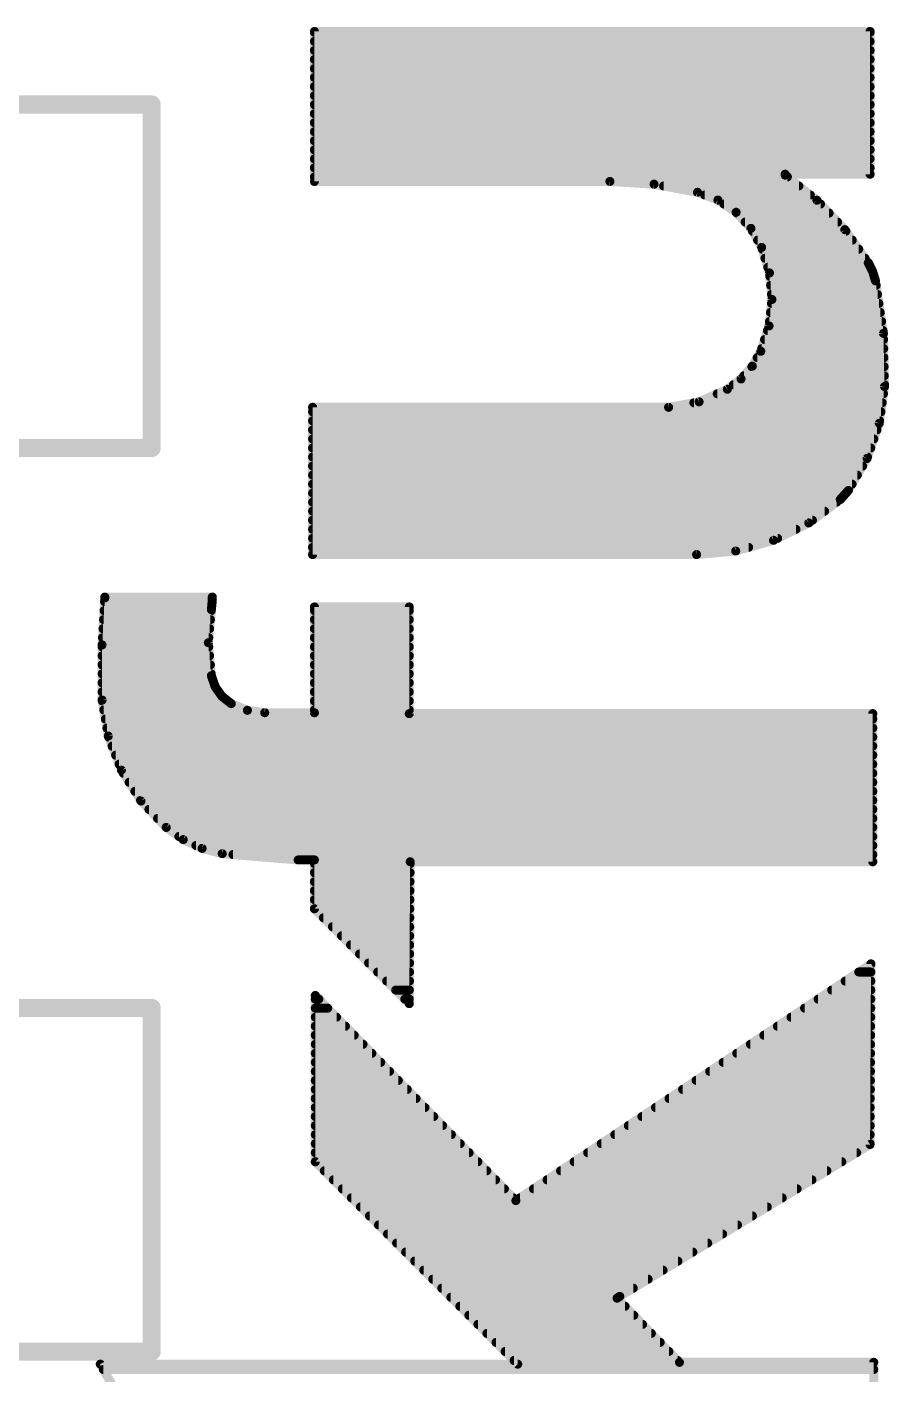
# Model space of a CAD drawing. Extents: x -27 to 80, y -11 to 53.
# Drawn here: x 20.172 to 22.596, y 36.284 to 40.071 of the extents above; entities that cross this region are included whole.
import ezdxf

# ---------------------------------------------------------------- set-up
doc = ezdxf.new("R2010")
doc.units = 0
doc.layers.add('21', color=53, linetype='CONTINUOUS')
doc.layers.add('39', color=12, linetype='CONTINUOUS')

msp = doc.modelspace()

# ---------------------------------------------------------------- linework, layer by layer
at = {"layer": '21', "const_width": 0.0127}
for points in [[(20.9868, 40.0583, 1), (20.974, 40.0583)], [(20.9804, 40.0647, 1), (20.9804, 40.052)], [(20.9804, 40.0622, 1), (20.9804, 40.0495)], [(22.5489, 40.0583, 1), (22.5361, 40.0583)], [(22.5425, 40.052, 1), (22.5425, 40.0647)], [(22.5425, 40.0495, 1), (22.5425, 40.0622)], [(20.9804, 40.0367, 1), (20.9804, 40.0241)], [(22.5425, 40.0241, 1), (22.5425, 40.0367)], [(20.9804, 40.0114, 1), (20.9804, 39.9987)], [(20.9804, 39.986, 1), (20.9804, 39.9733)], [(22.5425, 39.9987, 1), (22.5425, 40.0114)], [(22.5425, 39.9733, 1), (22.5425, 39.986)], [(20.9804, 39.9605, 1), (20.9804, 39.9479)], [(22.5425, 39.9479, 1), (22.5425, 39.9605)], [(20.9804, 39.9352, 1), (20.9804, 39.9225)], [(22.5425, 39.9225, 1), (22.5425, 39.9352)], [(20.9804, 39.9098, 1), (20.9804, 39.8971)], [(20.9804, 39.8843, 1), (20.9804, 39.8717)], [(22.5425, 39.8971, 1), (22.5425, 39.9098)], [(22.5425, 39.8717, 1), (22.5425, 39.8843)], [(20.9804, 39.859, 1), (20.9804, 39.8463)], [(22.5425, 39.8463, 1), (22.5425, 39.859)], [(20.9804, 39.8336, 1), (20.9804, 39.8209)], [(20.9804, 39.8081, 1), (20.9804, 39.7955)], [(22.5425, 39.8209, 1), (22.5425, 39.8336)], [(22.5425, 39.7955, 1), (22.5425, 39.8081)], [(20.9804, 39.7828, 1), (20.9804, 39.7701)], [(22.5425, 39.7701, 1), (22.5425, 39.7828)], [(20.9804, 39.7574, 1), (20.9804, 39.7447)], [(20.9804, 39.7319, 1), (20.9804, 39.7193)], [(22.5425, 39.7447, 1), (22.5425, 39.7574)], [(22.5425, 39.7193, 1), (22.5425, 39.7319)], [(20.9804, 39.7066, 1), (20.9804, 39.6939)], [(22.5425, 39.6939, 1), (22.5425, 39.7066)], [(20.9804, 39.6812, 1), (20.9804, 39.6685)], [(20.9804, 39.6557, 1), (20.9804, 39.6431)], [(22.3037, 39.6634, 1), (22.3037, 39.6507)], [(22.3076, 39.6595, 1), (22.2998, 39.6495)], [(22.3101, 39.657, 1), (22.2974, 39.657)], [(22.2974, 39.6545, 1), (22.3101, 39.6545)], [(22.3101, 39.6431, 1), (22.3101, 39.6557)], [(22.5361, 39.657, 1), (22.5489, 39.657)], [(22.5425, 39.6685, 1), (22.5425, 39.6812)], [(22.5425, 39.6507, 1), (22.5425, 39.6634)], [(20.974, 39.6367, 1), (20.9868, 39.6367)], [(20.9804, 39.6431, 1), (20.9804, 39.6304)], [(21.8114, 39.643, 1), (21.8106, 39.6304)], [(21.811, 39.6304, 1), (21.811, 39.6431)], [(21.9363, 39.6353, 1), (21.934, 39.6228)], [(21.9347, 39.6227, 1), (21.9355, 39.6354)], [(21.9621, 39.6303, 1), (21.9621, 39.6177)], [(22.0597, 39.6121, 1), (22.0551, 39.6003)], [(22.0562, 39.6, 1), (22.0586, 39.6124)], [(22.3422, 39.6177, 1), (22.3422, 39.6303)], [(22.0774, 39.605, 1), (22.0774, 39.5923)], [(22.1184, 39.5897, 1), (22.1113, 39.5791)], [(22.1126, 39.5785, 1), (22.1171, 39.5903)], [(22.1315, 39.5795, 1), (22.1315, 39.5669)], [(22.3744, 39.5923, 1), (22.3744, 39.605)], [(22.3977, 39.5882, 1), (22.3885, 39.5794)], [(22.3891, 39.5788, 1), (22.397, 39.5888)], [(22.4031, 39.5669, 1), (22.4031, 39.5795)], [(22.1705, 39.5543, 1), (22.1611, 39.5457)], [(22.1678, 39.5541, 1), (22.1678, 39.5415)], [(22.1623, 39.5447, 1), (22.1694, 39.5553)], [(22.4272, 39.5415, 1), (22.4272, 39.5541)], [(22.1913, 39.5288, 1), (22.1913, 39.5161)], [(22.213, 39.508, 1), (22.202, 39.5017)], [(22.2028, 39.5005, 1), (22.2122, 39.5091)], [(22.2119, 39.5033, 1), (22.2119, 39.4907)], [(22.4513, 39.5161, 1), (22.4513, 39.5288)], [(22.4767, 39.5048, 1), (22.4663, 39.4974)], [(22.4669, 39.4967, 1), (22.4761, 39.5055)], [(22.4744, 39.4907, 1), (22.4744, 39.5033)], [(22.2262, 39.4779, 1), (22.2262, 39.4653)], [(22.2438, 39.4532, 1), (22.2316, 39.4494)], [(22.4924, 39.4653, 1), (22.4924, 39.4779)], [(22.2322, 39.4482, 1), (22.2432, 39.4544)], [(22.2393, 39.4526, 1), (22.2393, 39.4399)], [(22.247, 39.4271, 1), (22.247, 39.4145)], [(22.5104, 39.4399, 1), (22.5104, 39.4526)], [(22.5284, 39.4145, 1), (22.5284, 39.4271)], [(22.2548, 39.4017, 1), (22.2548, 39.3891)], [(22.2659, 39.3802, 1), (22.2533, 39.379)], [(22.2535, 39.3778, 1), (22.2657, 39.3815)], [(22.5431, 39.4109, 1), (22.5317, 39.4053)], [(22.5322, 39.4044, 1), (22.5426, 39.4118)], [(22.5557, 39.3854, 1), (22.5436, 39.3817)], [(22.5437, 39.3891, 1), (22.5437, 39.4017)], [(22.544, 39.3807, 1), (22.5553, 39.3864)], [(22.2605, 39.3764, 1), (22.2605, 39.3637)], [(22.2629, 39.3509, 1), (22.2629, 39.3383)], [(22.564, 39.3583, 1), (22.5514, 39.3563)], [(22.5516, 39.3554, 1), (22.5638, 39.3592)], [(22.5538, 39.3637, 1), (22.5538, 39.3764)], [(22.5596, 39.3383, 1), (22.5596, 39.3509)], [(22.2653, 39.3255, 1), (22.2653, 39.3129)], [(22.2729, 39.3043, 1), (22.2603, 39.3057)], [(22.2603, 39.3044, 1), (22.2729, 39.3056)], [(22.5635, 39.3129, 1), (22.5635, 39.3255)], [(22.2625, 39.2747, 1), (22.2625, 39.2621)], [(22.2654, 39.3002, 1), (22.2654, 39.2875)], [(22.5673, 39.2875, 1), (22.5673, 39.3002)], [(22.5712, 39.2621, 1), (22.5712, 39.2747)], [(22.252, 39.2312, 1), (22.2647, 39.2298)], [(22.2644, 39.2285, 1), (22.2523, 39.2325)], [(22.2597, 39.2493, 1), (22.2597, 39.2367)], [(22.575, 39.2367, 1), (22.575, 39.2493)], [(22.2459, 39.1985, 1), (22.2459, 39.1859)], [(22.2542, 39.224, 1), (22.2542, 39.2113)], [(22.5864, 39.2097, 1), (22.5737, 39.2094)], [(22.5738, 39.2086, 1), (22.5863, 39.2105)], [(22.5788, 39.2113, 1), (22.5788, 39.224)], [(22.5804, 39.1859, 1), (22.5804, 39.1985)], [(22.2292, 39.1612, 1), (22.2412, 39.1572)], [(22.2407, 39.1561, 1), (22.2297, 39.1623)], [(22.2377, 39.1731, 1), (22.2377, 39.1605)], [(22.5809, 39.1605, 1), (22.5809, 39.1731)], [(22.2102, 39.1223, 1), (22.2102, 39.1097)], [(22.2059, 39.1206, 1), (22.2169, 39.1143)], [(22.2162, 39.1132, 1), (22.2067, 39.1216)], [(22.2251, 39.1478, 1), (22.2251, 39.1351)], [(22.5815, 39.1351, 1), (22.5815, 39.1478)], [(22.582, 39.1097, 1), (22.582, 39.1223)], [(22.1749, 39.0856, 1), (22.1844, 39.0772)], [(22.1835, 39.0763, 1), (22.1758, 39.0864)], [(22.1878, 39.0969, 1), (22.1878, 39.0843)], [(22.5825, 39.0843, 1), (22.5825, 39.0969)], [(22.1128, 39.0461, 1), (22.1128, 39.0335)], [(22.1374, 39.0576, 1), (22.145, 39.0474)], [(22.1438, 39.0467, 1), (22.1386, 39.0583)], [(22.1581, 39.0716, 1), (22.1581, 39.0589)], [(22.5894, 39.0592, 1), (22.5768, 39.061)], [(22.5768, 39.06, 1), (22.5894, 39.0602)], [(22.5802, 39.0335, 1), (22.5802, 39.0461)], [(22.583, 39.0589, 1), (22.583, 39.0716)], [(20.9753, 39.008, 1), (20.9753, 38.9954)], [(20.9817, 39.0017, 1), (20.9689, 39.0017)], [(21.975, 39.008, 1), (21.9772, 38.9954)], [(21.9761, 38.9954, 1), (21.9761, 39.008)], [(22.0471, 39.0207, 1), (22.0471, 39.0081)], [(22.0592, 39.0228, 1), (22.0643, 39.0112)], [(22.0629, 39.0108, 1), (22.0606, 39.0233)], [(22.5766, 39.0081, 1), (22.5766, 39.0207)], [(20.9753, 38.9954, 1), (20.9753, 38.9827)], [(20.9753, 38.9699, 1), (20.9753, 38.9573)], [(22.5694, 38.9573, 1), (22.5694, 38.9699)], [(22.573, 38.9827, 1), (22.573, 38.9954)], [(20.9753, 38.9445, 1), (20.9753, 38.9319)], [(22.5619, 38.9319, 1), (22.5619, 38.9445)], [(22.5621, 38.9577, 1), (22.5747, 38.9559)], [(22.5744, 38.9547, 1), (22.5624, 38.9588)], [(20.9753, 38.9192, 1), (20.9753, 38.9065)], [(20.9753, 38.8937, 1), (20.9753, 38.8811)], [(22.5443, 38.8811, 1), (22.5443, 38.8937)], [(22.5531, 38.9065, 1), (22.5531, 38.9192)], [(20.9753, 38.8683, 1), (20.9753, 38.8557)], [(22.5281, 38.8603, 1), (22.5401, 38.8561)], [(22.5396, 38.855, 1), (22.5286, 38.8614)], [(22.5354, 38.8557, 1), (22.5354, 38.8683)], [(20.9753, 38.843, 1), (20.9753, 38.8303)], [(20.9753, 38.8175, 1), (20.9753, 38.8049)], [(22.5067, 38.8049, 1), (22.5067, 38.8175)], [(22.5215, 38.8303, 1), (22.5215, 38.843)], [(20.9753, 38.7921, 1), (20.9753, 38.7795)], [(22.4862, 38.7638, 1), (22.4768, 38.7722)], [(22.4919, 38.7795, 1), (22.4919, 38.7921)], [(20.9753, 38.7668, 1), (20.9753, 38.7541)], [(20.9753, 38.7413, 1), (20.9753, 38.7287)], [(22.4485, 38.7287, 1), (22.4485, 38.7413)], [(22.454, 38.7468, 1), (22.4634, 38.7384)], [(22.4625, 38.7375, 1), (22.4549, 38.7477)], [(22.4747, 38.7541, 1), (22.4747, 38.7668)], [(22.476, 38.7712, 1), (22.487, 38.7648)], [(20.9753, 38.7159, 1), (20.9753, 38.7033)], [(22.4145, 38.7033, 1), (22.4145, 38.7159)], [(20.9753, 38.6906, 1), (20.9753, 38.6779)], [(20.9753, 38.6651, 1), (20.9753, 38.6525)], [(22.3341, 38.6525, 1), (22.3341, 38.6651)], [(22.3664, 38.6817, 1), (22.374, 38.6715)], [(22.373, 38.6709, 1), (22.3674, 38.6823)], [(22.3804, 38.6779, 1), (22.3804, 38.6906)], [(20.9753, 38.6397, 1), (20.9753, 38.6271)], [(22.2683, 38.6335, 1), (22.2739, 38.6221)], [(22.2728, 38.6216, 1), (22.2694, 38.6339)], [(22.2825, 38.6271, 1), (22.2825, 38.6397)], [(20.9753, 38.6144, 1), (20.9753, 38.6017)], [(20.9753, 38.5941, 1), (20.9753, 38.5814)], [(20.9689, 38.5877, 1), (20.9817, 38.5877)], [(22.0542, 38.594, 1), (22.0554, 38.5814)], [(22.0548, 38.5814, 1), (22.0548, 38.5941)], [(22.1631, 38.6039, 1), (22.1665, 38.5917)], [(22.1654, 38.5915, 1), (22.1642, 38.6041)], [(22.201, 38.6017, 1), (22.201, 38.6144)], [(20.3975, 38.4683, 1), (20.3848, 38.4683)], [(20.3974, 38.4654, 1), (20.3848, 38.4662)], [(20.3911, 38.4746, 1), (20.3911, 38.462)], [(20.6998, 38.4683, 1), (20.687, 38.4683)], [(20.6934, 38.462, 1), (20.6934, 38.4746)], [(20.3891, 38.4365, 1), (20.3891, 38.4239)], [(20.3905, 38.462, 1), (20.3905, 38.4493)], [(20.3848, 38.4658, 1), (20.3975, 38.4658)], [(20.6971, 38.4321, 1), (20.6845, 38.4333)], [(20.6845, 38.4333, 1), (20.6971, 38.4321)], [(20.687, 38.4607, 1), (20.6998, 38.4607)], [(20.6997, 38.4601, 1), (20.6871, 38.4613)], [(20.6906, 38.4239, 1), (20.6906, 38.4365)], [(20.6929, 38.4493, 1), (20.6929, 38.462)], [(20.9868, 38.4404, 1), (20.974, 38.4404)], [(20.9804, 38.4468, 1), (20.9804, 38.4341)], [(20.9804, 38.4365, 1), (20.9804, 38.4239)], [(21.2535, 38.4404, 1), (21.2407, 38.4404)], [(21.2471, 38.4341, 1), (21.2471, 38.4468)], [(21.2471, 38.4239, 1), (21.2471, 38.4365)], [(20.3876, 38.4111, 1), (20.3876, 38.3985)], [(20.6882, 38.3985, 1), (20.6882, 38.4111)], [(20.9804, 38.4111, 1), (20.9804, 38.3985)], [(21.2471, 38.3985, 1), (21.2471, 38.4111)], [(20.3847, 38.3603, 1), (20.3847, 38.3477)], [(20.3861, 38.3858, 1), (20.3861, 38.3731)], [(20.6835, 38.3477, 1), (20.6835, 38.3603)], [(20.6859, 38.3731, 1), (20.6859, 38.3858)], [(20.9804, 38.3858, 1), (20.9804, 38.3731)], [(20.9804, 38.3603, 1), (20.9804, 38.3477)], [(21.2471, 38.3731, 1), (21.2471, 38.3858)], [(21.2471, 38.3477, 1), (21.2471, 38.3603)], [(20.3899, 38.3337, 1), (20.3772, 38.3337)], [(20.3772, 38.3341, 1), (20.3898, 38.3333)], [(20.3835, 38.3349, 1), (20.3835, 38.3223)], [(20.6885, 38.3406, 1), (20.6759, 38.3394)], [(20.6759, 38.3406, 1), (20.6885, 38.3394)], [(20.6833, 38.3223, 1), (20.6833, 38.3349)], [(20.9804, 38.3349, 1), (20.9804, 38.3223)], [(21.2471, 38.3223, 1), (21.2471, 38.3349)], [(20.3835, 38.3096, 1), (20.3835, 38.2969)], [(20.3835, 38.2841, 1), (20.3835, 38.2715)], [(20.6856, 38.2969, 1), (20.6856, 38.3096)], [(20.688, 38.2715, 1), (20.688, 38.2841)], [(20.9804, 38.3096, 1), (20.9804, 38.2969)], [(20.9804, 38.2841, 1), (20.9804, 38.2715)], [(21.2471, 38.2969, 1), (21.2471, 38.3096)], [(21.2471, 38.2715, 1), (21.2471, 38.2841)], [(20.3835, 38.2587, 1), (20.3835, 38.2461)], [(20.6968, 38.2494, 1), (20.6848, 38.2452)], [(20.6845, 38.2467, 1), (20.6971, 38.2479)], [(20.6903, 38.2461, 1), (20.6903, 38.2587)], [(20.9804, 38.2587, 1), (20.9804, 38.2461)], [(21.2471, 38.2461, 1), (21.2471, 38.2587)], [(20.3835, 38.2334, 1), (20.3835, 38.2207)], [(20.3835, 38.2079, 1), (20.3835, 38.1953)], [(20.7067, 38.2197, 1), (20.6963, 38.2123)], [(20.6955, 38.2139, 1), (20.7075, 38.218)], [(20.6977, 38.2207, 1), (20.6977, 38.2334)], [(20.7117, 38.1953, 1), (20.7117, 38.2079)], [(20.9804, 38.2334, 1), (20.9804, 38.2207)], [(20.9804, 38.2079, 1), (20.9804, 38.1953)], [(21.2471, 38.2207, 1), (21.2471, 38.2334)], [(21.2471, 38.1953, 1), (21.2471, 38.2079)], [(20.3898, 38.1798, 1), (20.3772, 38.1776)], [(20.3772, 38.1787, 1), (20.3899, 38.1787)], [(20.3839, 38.1825, 1), (20.3839, 38.1699)], [(20.7246, 38.194, 1), (20.7167, 38.184)], [(20.7155, 38.1853, 1), (20.7258, 38.1927)], [(20.737, 38.1699, 1), (20.737, 38.1825)], [(20.7491, 38.1745, 1), (20.7443, 38.1627)], [(20.7428, 38.1636, 1), (20.7506, 38.1736)], [(20.9804, 38.1825, 1), (20.9804, 38.1699)], [(21.2471, 38.1699, 1), (21.2471, 38.1825)], [(20.3883, 38.1572, 1), (20.3883, 38.1445)], [(20.3927, 38.1317, 1), (20.3927, 38.1191)], [(20.7929, 38.1561, 1), (20.7912, 38.1435)], [(20.7896, 38.144, 1), (20.7945, 38.1557)], [(20.7897, 38.1445, 1), (20.7897, 38.1572)], [(20.8407, 38.1495, 1), (20.8407, 38.1369)], [(20.8398, 38.1369, 1), (20.8416, 38.1495)], [(20.974, 38.1432, 1), (20.9868, 38.1432)], [(20.9804, 38.1572, 1), (20.9804, 38.1445)], [(20.9804, 38.1369, 1), (20.9804, 38.1495)], [(21.2407, 38.1406, 1), (21.2535, 38.1406)], [(21.2471, 38.1469, 1), (21.2471, 38.1343)], [(21.2471, 38.1445, 1), (21.2471, 38.1572)], [(22.5565, 38.1406, 1), (22.5437, 38.1406)], [(22.5501, 38.1343, 1), (22.5501, 38.1469)], [(22.5501, 38.1191, 1), (22.5501, 38.1317)], [(20.3971, 38.1063, 1), (20.3971, 38.0937)], [(22.5501, 38.0937, 1), (22.5501, 38.1063)], [(20.4069, 38.0798, 1), (20.395, 38.0752)], [(20.3947, 38.0764, 1), (20.4072, 38.0786)], [(20.402, 38.081, 1), (20.402, 38.0683)], [(20.4118, 38.0555, 1), (20.4118, 38.0429)], [(22.5501, 38.0683, 1), (22.5501, 38.081)], [(22.5501, 38.0429, 1), (22.5501, 38.0555)], [(20.4216, 38.0301, 1), (20.4216, 38.0175)], [(22.5501, 38.0175, 1), (22.5501, 38.0301)], [(20.4314, 38.0048, 1), (20.4314, 37.9921)], [(20.4432, 37.985, 1), (20.4325, 37.9782)], [(20.4319, 37.9794, 1), (20.4438, 37.9839)], [(20.4434, 37.9793, 1), (20.4434, 37.9667)], [(22.5501, 37.9921, 1), (22.5501, 38.0048)], [(22.5501, 37.9667, 1), (22.5501, 37.9793)], [(20.4595, 37.9539, 1), (20.4595, 37.9413)], [(22.5501, 37.9413, 1), (22.5501, 37.9539)], [(20.4756, 37.9286, 1), (20.4756, 37.9159)], [(20.4917, 37.9031, 1), (20.4917, 37.8905)], [(22.5501, 37.9159, 1), (22.5501, 37.9286)], [(22.5501, 37.8905, 1), (22.5501, 37.9031)], [(20.4975, 37.8993, 1), (20.4883, 37.8905)], [(20.4875, 37.8915, 1), (20.4982, 37.8983)], [(20.5153, 37.8777, 1), (20.5153, 37.8651)], [(22.5501, 37.8651, 1), (22.5501, 37.8777)], [(20.5396, 37.8524, 1), (20.5396, 37.8397)], [(22.5501, 37.8397, 1), (22.5501, 37.8524)], [(20.5675, 37.8258, 1), (20.5601, 37.8154)], [(20.5638, 37.8269, 1), (20.5638, 37.8143)], [(20.5592, 37.8162, 1), (20.5684, 37.825)], [(20.5994, 37.8015, 1), (20.5994, 37.7889)], [(20.6142, 37.7923, 1), (20.6088, 37.7808)], [(20.6078, 37.7814, 1), (20.6152, 37.7918)], [(22.5501, 37.8143, 1), (22.5501, 37.8269)], [(22.5501, 37.7889, 1), (22.5501, 37.8015)], [(20.6474, 37.7762, 1), (20.6474, 37.7635)], [(20.6662, 37.7679, 1), (20.663, 37.7556)], [(20.6619, 37.756, 1), (20.6673, 37.7675)], [(20.7218, 37.7532, 1), (20.7208, 37.7406)], [(20.7197, 37.7408, 1), (20.7229, 37.753)], [(22.5501, 37.7635, 1), (22.5501, 37.7762)], [(20.7514, 37.7507, 1), (20.7514, 37.7381)], [(20.9347, 37.7355, 1), (20.9347, 37.7229)], [(20.9342, 37.7229, 1), (20.9352, 37.7355)], [(20.9868, 37.7292, 1), (20.974, 37.7292)], [(20.9804, 37.7253, 1), (20.9804, 37.7127)], [(20.9804, 37.7229, 1), (20.9804, 37.7355)], [(21.2496, 37.7304, 1), (21.2496, 37.7178)], [(21.2559, 37.7241, 1), (21.2433, 37.7241)], [(21.2496, 37.7127, 1), (21.2496, 37.7253)], [(22.5437, 37.7241, 1), (22.5565, 37.7241)], [(22.5501, 37.7381, 1), (22.5501, 37.7507)], [(22.5501, 37.7178, 1), (22.5501, 37.7304)], [(20.9804, 37.7, 1), (20.9804, 37.6873)], [(21.2494, 37.6873, 1), (21.2494, 37.7)], [(20.9804, 37.6745, 1), (20.9804, 37.6619)], [(20.9804, 37.6491, 1), (20.9804, 37.6365)], [(21.2491, 37.6365, 1), (21.2491, 37.6491)], [(21.2492, 37.6619, 1), (21.2492, 37.6745)], [(20.9804, 37.6238, 1), (20.9804, 37.6111)], [(21.2489, 37.6111, 1), (21.2489, 37.6238)], [(20.974, 37.592, 1), (20.9868, 37.592)], [(20.9849, 37.5965, 1), (20.9759, 37.5875)], [(20.9804, 37.5983, 1), (20.9804, 37.5857)], [(21.0058, 37.5729, 1), (21.0058, 37.5603)], [(21.2486, 37.5603, 1), (21.2486, 37.5729)], [(21.2488, 37.5857, 1), (21.2488, 37.5983)], [(21.0312, 37.5476, 1), (21.0312, 37.5349)], [(21.2485, 37.5349, 1), (21.2485, 37.5476)], [(21.0566, 37.5221, 1), (21.0566, 37.5095)], [(21.082, 37.4967, 1), (21.082, 37.4841)], [(21.2481, 37.4841, 1), (21.2481, 37.4967)], [(21.2483, 37.5095, 1), (21.2483, 37.5221)], [(21.1074, 37.4714, 1), (21.1074, 37.4587)], [(21.248, 37.4587, 1), (21.248, 37.4714)], [(21.1328, 37.4459, 1), (21.1328, 37.4333)], [(21.1582, 37.4205, 1), (21.1582, 37.4079)], [(21.2477, 37.4079, 1), (21.2477, 37.4205)], [(21.2478, 37.4333, 1), (21.2478, 37.4459)], [(22.5107, 37.4205, 1), (22.5107, 37.4079)], [(22.5513, 37.4371, 1), (22.5387, 37.4371)], [(22.5485, 37.4318, 1), (22.5415, 37.4424)], [(22.5449, 37.4079, 1), (22.5449, 37.4205)], [(21.1836, 37.3952, 1), (21.1836, 37.3825)], [(21.2475, 37.3825, 1), (21.2475, 37.3952)], [(22.4726, 37.3952, 1), (22.4726, 37.3825)], [(22.5448, 37.3825, 1), (22.5448, 37.3952)], [(20.9893, 37.3482, 1), (20.9765, 37.3482)], [(20.9874, 37.3526, 1), (20.9784, 37.3438)], [(20.9829, 37.3443, 1), (20.9829, 37.3317)], [(20.9929, 37.3317, 1), (20.9929, 37.3443)], [(21.209, 37.3697, 1), (21.209, 37.3571)], [(21.2344, 37.3443, 1), (21.2344, 37.3317)], [(21.2472, 37.3317, 1), (21.2472, 37.3443)], [(21.2473, 37.3571, 1), (21.2473, 37.3697)], [(22.3964, 37.3443, 1), (22.3964, 37.3317)], [(22.4345, 37.3697, 1), (22.4345, 37.3571)], [(22.5445, 37.3317, 1), (22.5445, 37.3443)], [(22.5446, 37.3571, 1), (22.5446, 37.3697)], [(20.9829, 37.319, 1), (20.9829, 37.3063)], [(21.0177, 37.3063, 1), (21.0177, 37.319)], [(21.2408, 37.3253, 1), (21.2534, 37.3253)], [(21.2426, 37.3208, 1), (21.2516, 37.3298)], [(22.3583, 37.319, 1), (22.3583, 37.3063)], [(22.5444, 37.3063, 1), (22.5444, 37.319)], [(20.9829, 37.2935, 1), (20.9829, 37.2809)], [(20.9829, 37.2681, 1), (20.9829, 37.2555)], [(21.0426, 37.2809, 1), (21.0426, 37.2935)], [(21.0674, 37.2555, 1), (21.0674, 37.2681)], [(22.2821, 37.2681, 1), (22.2821, 37.2555)], [(22.3202, 37.2935, 1), (22.3202, 37.2809)], [(22.5441, 37.2555, 1), (22.5441, 37.2681)], [(22.5443, 37.2809, 1), (22.5443, 37.2935)], [(20.9829, 37.2428, 1), (20.9829, 37.2301)], [(21.0922, 37.2301, 1), (21.0922, 37.2428)], [(22.244, 37.2428, 1), (22.244, 37.2301)], [(22.544, 37.2301, 1), (22.544, 37.2428)], [(20.9829, 37.2173, 1), (20.9829, 37.2047)], [(20.9829, 37.1919, 1), (20.9829, 37.1793)], [(21.1171, 37.2047, 1), (21.1171, 37.2173)], [(21.1419, 37.1793, 1), (21.1419, 37.1919)], [(22.1678, 37.1919, 1), (22.1678, 37.1793)], [(22.2059, 37.2173, 1), (22.2059, 37.2047)], [(22.5438, 37.1793, 1), (22.5438, 37.1919)], [(22.5439, 37.2047, 1), (22.5439, 37.2173)], [(20.9829, 37.1666, 1), (20.9829, 37.1539)], [(21.1668, 37.1539, 1), (21.1668, 37.1666)], [(22.1297, 37.1666, 1), (22.1297, 37.1539)], [(22.5436, 37.1539, 1), (22.5436, 37.1666)], [(20.9829, 37.1411, 1), (20.9829, 37.1285)], [(20.9829, 37.1157, 1), (20.9829, 37.1031)], [(21.1916, 37.1285, 1), (21.1916, 37.1411)], [(21.2164, 37.1031, 1), (21.2164, 37.1157)], [(22.0535, 37.1157, 1), (22.0535, 37.1031)], [(22.0916, 37.1411, 1), (22.0916, 37.1285)], [(22.5434, 37.1031, 1), (22.5434, 37.1157)], [(22.5435, 37.1285, 1), (22.5435, 37.1411)], [(20.9829, 37.0904, 1), (20.9829, 37.0777)], [(21.2413, 37.0777, 1), (21.2413, 37.0904)], [(22.0154, 37.0904, 1), (22.0154, 37.0777)], [(22.5433, 37.0777, 1), (22.5433, 37.0904)], [(20.9829, 37.0649, 1), (20.9829, 37.0523)], [(20.9829, 37.0395, 1), (20.9829, 37.0269)], [(21.2661, 37.0523, 1), (21.2661, 37.0649)], [(21.291, 37.0269, 1), (21.291, 37.0395)], [(21.9392, 37.0395, 1), (21.9392, 37.0269)], [(21.9773, 37.0649, 1), (21.9773, 37.0523)], [(22.543, 37.0269, 1), (22.543, 37.0395)], [(22.5431, 37.0523, 1), (22.5431, 37.0649)], [(20.9829, 37.0142, 1), (20.9829, 37.0015)], [(21.3158, 37.0015, 1), (21.3158, 37.0142)], [(21.9011, 37.0142, 1), (21.9011, 37.0015)], [(22.5429, 37.0015, 1), (22.5429, 37.0142)], [(20.9829, 36.9887, 1), (20.9829, 36.9761)], [(20.9829, 36.9633, 1), (20.9829, 36.9507)], [(21.3406, 36.9761, 1), (21.3406, 36.9887)], [(21.3655, 36.9507, 1), (21.3655, 36.9633)], [(21.8249, 36.9633, 1), (21.8249, 36.9507)], [(21.863, 36.9887, 1), (21.863, 36.9761)], [(22.5426, 36.9507, 1), (22.5426, 36.9633)], [(22.5428, 36.9761, 1), (22.5428, 36.9887)], [(20.9829, 36.938, 1), (20.9829, 36.9253)], [(21.3903, 36.9253, 1), (21.3903, 36.938)], [(21.7868, 36.938, 1), (21.7868, 36.9253)], [(22.5362, 36.9291, 1), (22.5488, 36.9291)], [(22.5458, 36.9237, 1), (22.5392, 36.9345)], [(22.5425, 36.9253, 1), (22.5425, 36.938)], [(20.9874, 36.8853, 1), (20.9784, 36.8763)], [(20.9765, 36.8808, 1), (20.9893, 36.8808)], [(20.9829, 36.9125, 1), (20.9829, 36.8999)], [(20.9829, 36.8871, 1), (20.9829, 36.8745)], [(21.4152, 36.8999, 1), (21.4152, 36.9125)], [(21.44, 36.8745, 1), (21.44, 36.8871)], [(21.7106, 36.8871, 1), (21.7106, 36.8745)], [(21.7487, 36.9125, 1), (21.7487, 36.8999)], [(22.4629, 36.8745, 1), (22.4629, 36.8871)], [(22.5048, 36.8999, 1), (22.5048, 36.9125)], [(21.0083, 36.8618, 1), (21.0083, 36.8491)], [(21.4648, 36.8491, 1), (21.4648, 36.8618)], [(21.6725, 36.8618, 1), (21.6725, 36.8491)], [(22.421, 36.8491, 1), (22.421, 36.8618)], [(21.0337, 36.8363, 1), (21.0337, 36.8237)], [(21.0591, 36.8109, 1), (21.0591, 36.7983)], [(21.4897, 36.8237, 1), (21.4897, 36.8363)], [(21.5145, 36.7983, 1), (21.5145, 36.8109)], [(21.5963, 36.8109, 1), (21.5963, 36.7983)], [(21.6344, 36.8363, 1), (21.6344, 36.8237)], [(22.3373, 36.7983, 1), (22.3373, 36.8109)], [(22.3791, 36.8237, 1), (22.3791, 36.8363)], [(21.0845, 36.7856, 1), (21.0845, 36.7729)], [(21.5394, 36.7729, 1), (21.5394, 36.7856)], [(21.5433, 36.7769, 1), (21.5503, 36.7663)], [(21.5423, 36.7672, 1), (21.5513, 36.776)], [(21.5582, 36.7856, 1), (21.5582, 36.7729)], [(22.2954, 36.7729, 1), (22.2954, 36.7856)], [(21.1099, 36.7601, 1), (21.1099, 36.7475)], [(21.1353, 36.7347, 1), (21.1353, 36.7221)], [(22.2116, 36.7221, 1), (22.2116, 36.7347)], [(22.2535, 36.7475, 1), (22.2535, 36.7601)], [(21.1607, 36.7094, 1), (21.1607, 36.6967)], [(22.1698, 36.6967, 1), (22.1698, 36.7094)], [(21.1861, 36.684, 1), (21.1861, 36.6713)], [(21.2115, 36.6585, 1), (21.2115, 36.6459)], [(22.086, 36.6459, 1), (22.086, 36.6585)], [(22.1279, 36.6713, 1), (22.1279, 36.684)], [(21.2369, 36.6332, 1), (21.2369, 36.6205)], [(22.0441, 36.6205, 1), (22.0441, 36.6332)], [(21.2623, 36.6078, 1), (21.2623, 36.5951)], [(21.2877, 36.5823, 1), (21.2877, 36.5697)], [(21.9604, 36.5697, 1), (21.9604, 36.5823)], [(22.0023, 36.5951, 1), (22.0023, 36.6078)], [(21.3131, 36.557, 1), (21.3131, 36.5443)], [(21.9185, 36.5443, 1), (21.9185, 36.557)], [(21.3385, 36.5316, 1), (21.3385, 36.5189)], [(21.3639, 36.5061, 1), (21.3639, 36.4935)], [(21.8359, 36.5017, 1), (21.8267, 36.4929)], [(21.8278, 36.5026, 1), (21.8348, 36.492)], [(21.8356, 36.5077, 1), (21.8422, 36.4969)], [(21.8351, 36.4935, 1), (21.8351, 36.5061)], [(21.8424, 36.497, 1), (21.8354, 36.5076)], [(21.8767, 36.5189, 1), (21.8767, 36.5316)], [(21.3893, 36.4808, 1), (21.3893, 36.4681)], [(21.8536, 36.4681, 1), (21.8536, 36.4808)], [(21.4147, 36.4554, 1), (21.4147, 36.4427)], [(21.4401, 36.4299, 1), (21.4401, 36.4173)], [(21.8782, 36.4427, 1), (21.8782, 36.4554)], [(21.9029, 36.4173, 1), (21.9029, 36.4299)], [(21.4655, 36.4046, 1), (21.4655, 36.3919)], [(21.9276, 36.3919, 1), (21.9276, 36.4046)], [(21.4909, 36.3792, 1), (21.4909, 36.3665)], [(21.5163, 36.3537, 1), (21.5163, 36.3411)], [(21.9523, 36.3665, 1), (21.9523, 36.3792)], [(21.977, 36.3411, 1), (21.977, 36.3537)], [(20.3839, 36.3149, 1), (20.3729, 36.3087)], [(20.3784, 36.3182, 1), (20.3784, 36.3055)], [(21.5417, 36.3284, 1), (21.5417, 36.3157)], [(21.5474, 36.3073, 1), (21.5564, 36.3163)], [(21.5519, 36.3055, 1), (21.5519, 36.3182)], [(22.0066, 36.3233, 1), (22.0066, 36.3106)], [(22.0016, 36.3157, 1), (22.0016, 36.3284)], [(22.002, 36.3125, 1), (22.0112, 36.3213)], [(22.5591, 36.3169, 1), (22.5464, 36.3169)], [(22.5527, 36.3106, 1), (22.5527, 36.3233)], [(20.3871, 36.303, 1), (20.3871, 36.2903)], [(22.5527, 36.2903, 1), (22.5527, 36.303)]]:
    msp.add_lwpolyline(points, format="xyb", dxfattribs=at)
at = {"layer": '21', "const_width": 0.0254}
for points in [[(22.5425, 40.0583), (20.9804, 40.0583)], [(20.9804, 40.0583), (20.9804, 39.6367)], [(20.9804, 40.0558), (22.5425, 40.0558)], [(22.5425, 39.657), (22.5425, 40.0583)], [(20.9804, 40.0304), (22.5425, 40.0304)], [(20.9804, 40.005), (22.5425, 40.005)], [(20.9804, 39.9796), (22.5425, 39.9796)], [(20.9804, 39.9542), (22.5425, 39.9542)], [(20.9804, 39.9288), (22.5425, 39.9288)], [(20.9804, 39.9034), (22.5425, 39.9034)], [(20.9804, 39.878), (22.5425, 39.878)], [(20.9804, 39.8526), (22.5425, 39.8526)], [(20.9804, 39.8272), (22.5425, 39.8272)], [(20.9804, 39.8018), (22.5425, 39.8018)], [(20.9804, 39.7764), (22.5425, 39.7764)], [(20.9804, 39.751), (22.5425, 39.751)], [(20.9804, 39.7256), (22.5425, 39.7256)], [(20.9804, 39.7002), (22.5425, 39.7002)], [(20.9804, 39.6748), (22.5425, 39.6748)], [(20.9804, 39.6494), (22.3101, 39.6494)], [(22.3037, 39.6545), (22.3037, 39.657)], [(22.3037, 39.657), (22.5425, 39.657)], [(22.3931, 39.5838), (22.3037, 39.6545)], [(20.9804, 39.6367), (21.811, 39.6367)], [(21.811, 39.6367), (21.9351, 39.629)], [(21.9351, 39.629), (22.0574, 39.6062)], [(21.9621, 39.624), (22.3422, 39.624)], [(22.0574, 39.6062), (22.1149, 39.5844)], [(22.0774, 39.5986), (22.3744, 39.5986)], [(22.1149, 39.5844), (22.1658, 39.55)], [(22.1315, 39.5732), (22.4031, 39.5732)], [(22.4715, 39.5011), (22.3931, 39.5838)], [(22.1658, 39.55), (22.2075, 39.5048)], [(22.1678, 39.5478), (22.4272, 39.5478)], [(22.1913, 39.5224), (22.4513, 39.5224)], [(22.2075, 39.5048), (22.2377, 39.4513)], [(22.2119, 39.497), (22.4744, 39.497)], [(22.5374, 39.4081), (22.4715, 39.5011)], [(22.2262, 39.4716), (22.4924, 39.4716)], [(22.2377, 39.4513), (22.2596, 39.3796)], [(22.2393, 39.4462), (22.5104, 39.4462)], [(22.247, 39.4208), (22.5284, 39.4208)], [(22.2548, 39.3954), (22.5437, 39.3954)], [(22.2596, 39.3796), (22.2666, 39.305)], [(22.5497, 39.3835), (22.5374, 39.4081)], [(22.5577, 39.3573), (22.5497, 39.3835)], [(22.2605, 39.37), (22.5538, 39.37)], [(22.2629, 39.3446), (22.5596, 39.3446)], [(22.5801, 39.2095), (22.5577, 39.3573)], [(22.2666, 39.305), (22.2583, 39.2305)], [(22.2653, 39.3192), (22.5635, 39.3192)], [(22.2625, 39.2684), (22.5712, 39.2684)], [(22.2654, 39.2938), (22.5673, 39.2938)], [(22.2583, 39.2305), (22.2352, 39.1592)], [(22.2597, 39.243), (22.575, 39.243)], [(22.2459, 39.1922), (22.5804, 39.1922)], [(22.2542, 39.2176), (22.5788, 39.2176)], [(22.5831, 39.0601), (22.5801, 39.2095)], [(22.2352, 39.1592), (22.2114, 39.1174)], [(22.2377, 39.1668), (22.5809, 39.1668)], [(22.2114, 39.1174), (22.1796, 39.0814)], [(22.2102, 39.116), (22.582, 39.116)], [(22.2251, 39.1414), (22.5815, 39.1414)], [(22.1796, 39.0814), (22.1412, 39.0525)], [(22.1878, 39.0906), (22.5825, 39.0906)], [(22.1412, 39.0525), (22.0618, 39.017)], [(22.1128, 39.0398), (22.5802, 39.0398)], [(22.1581, 39.0652), (22.583, 39.0652)], [(22.5684, 38.9568), (22.5831, 39.0601)], [(21.9761, 39.0017), (20.9753, 39.0017)], [(20.9753, 39.0017), (20.9753, 38.5877)], [(22.0618, 39.017), (21.9761, 39.0017)], [(22.0471, 39.0144), (22.5766, 39.0144)], [(20.9753, 38.989), (22.573, 38.989)], [(20.9753, 38.9636), (22.5694, 38.9636)], [(20.9753, 38.9382), (22.5619, 38.9382)], [(22.5341, 38.8582), (22.5684, 38.9568)], [(20.9753, 38.9128), (22.5531, 38.9128)], [(20.9753, 38.8874), (22.5443, 38.8874)], [(20.9753, 38.862), (22.5354, 38.862)], [(22.4815, 38.768), (22.5341, 38.8582)], [(20.9753, 38.8366), (22.5215, 38.8366)], [(20.9753, 38.8112), (22.5067, 38.8112)], [(20.9753, 38.7858), (22.4919, 38.7858)], [(22.4587, 38.7426), (22.4815, 38.768)], [(20.9753, 38.7604), (22.4747, 38.7604)], [(20.9753, 38.735), (22.4485, 38.735)], [(22.3702, 38.6766), (22.4587, 38.7426)], [(20.9753, 38.7096), (22.4145, 38.7096)], [(20.9753, 38.6842), (22.3804, 38.6842)], [(20.9753, 38.6588), (22.3341, 38.6588)], [(22.2711, 38.6278), (22.3702, 38.6766)], [(20.9753, 38.6334), (22.2825, 38.6334)], [(22.1648, 38.5978), (22.2711, 38.6278)], [(20.9753, 38.608), (22.201, 38.608)], [(20.9753, 38.5877), (22.0548, 38.5877)], [(22.0548, 38.5877), (22.1648, 38.5978)], [(20.3835, 38.3337), (20.3911, 38.4658)], [(20.3911, 38.4658), (20.3911, 38.4683)], [(20.3911, 38.4683), (20.6934, 38.4683)], [(20.6934, 38.4683), (20.6934, 38.4607)], [(20.3891, 38.4302), (20.6906, 38.4302)], [(20.3905, 38.4556), (20.6929, 38.4556)], [(20.6908, 38.4327), (20.6822, 38.34)], [(20.6934, 38.4607), (20.6908, 38.4327)], [(20.9804, 38.1432), (20.9804, 38.4404)], [(20.9804, 38.4404), (21.2471, 38.4404)], [(20.9804, 38.4302), (21.2471, 38.4302)], [(21.2471, 38.4404), (21.2471, 38.1406)], [(20.3876, 38.4048), (20.6882, 38.4048)], [(20.9804, 38.4048), (21.2471, 38.4048)], [(20.3847, 38.354), (20.6835, 38.354)], [(20.3861, 38.3794), (20.6859, 38.3794)], [(20.9804, 38.3794), (21.2471, 38.3794)], [(20.9804, 38.354), (21.2471, 38.354)], [(20.3835, 38.1787), (20.3835, 38.3337)], [(20.3835, 38.3286), (20.6833, 38.3286)], [(20.6822, 38.34), (20.6908, 38.2473)], [(20.9804, 38.3286), (21.2471, 38.3286)], [(20.3835, 38.3032), (20.6856, 38.3032)], [(20.3835, 38.2778), (20.688, 38.2778)], [(20.9804, 38.3032), (21.2471, 38.3032)], [(20.9804, 38.2778), (21.2471, 38.2778)], [(20.3835, 38.2524), (20.6903, 38.2524)], [(20.6908, 38.2473), (20.7015, 38.216)], [(20.9804, 38.2524), (21.2471, 38.2524)], [(20.3835, 38.227), (20.6977, 38.227)], [(20.3835, 38.2016), (20.7117, 38.2016)], [(20.7015, 38.216), (20.7207, 38.189)], [(20.9804, 38.227), (21.2471, 38.227)], [(20.9804, 38.2016), (21.2471, 38.2016)], [(20.4009, 38.0775), (20.3835, 38.1787)], [(20.3839, 38.1762), (20.737, 38.1762)], [(20.7207, 38.189), (20.7467, 38.1686)], [(20.7467, 38.1686), (20.7921, 38.1498)], [(20.9804, 38.1762), (21.2471, 38.1762)], [(20.3883, 38.1508), (20.7897, 38.1508)], [(20.3927, 38.1254), (22.5501, 38.1254)], [(20.7921, 38.1498), (20.8407, 38.1432)], [(20.8407, 38.1432), (20.9804, 38.1432)], [(20.9804, 38.1508), (21.2471, 38.1508)], [(21.2471, 38.1406), (22.5501, 38.1406)], [(22.5501, 38.1406), (22.5501, 37.7241)], [(20.3971, 38.1), (22.5501, 38.1)], [(20.4379, 37.9816), (20.4009, 38.0775)], [(20.402, 38.0746), (22.5501, 38.0746)], [(20.4118, 38.0492), (22.5501, 38.0492)], [(20.4216, 38.0238), (22.5501, 38.0238)], [(20.4314, 37.9984), (22.5501, 37.9984)], [(20.4929, 37.8949), (20.4379, 37.9816)], [(20.4434, 37.973), (22.5501, 37.973)], [(20.4595, 37.9476), (22.5501, 37.9476)], [(20.4756, 37.9222), (22.5501, 37.9222)], [(20.4917, 37.8968), (22.5501, 37.8968)], [(20.5638, 37.8206), (20.4929, 37.8949)], [(20.5153, 37.8714), (22.5501, 37.8714)], [(20.5396, 37.846), (22.5501, 37.846)], [(20.6115, 37.7866), (20.5638, 37.8206)], [(20.5638, 37.8206), (22.5501, 37.8206)], [(20.5994, 37.7952), (22.5501, 37.7952)], [(20.6646, 37.7617), (20.6115, 37.7866)], [(20.6474, 37.7698), (22.5501, 37.7698)], [(20.7213, 37.7469), (20.6646, 37.7617)], [(20.9347, 37.7292), (20.7213, 37.7469)], [(20.7514, 37.7444), (22.5501, 37.7444)], [(20.9804, 37.7292), (20.9347, 37.7292)], [(20.9804, 37.592), (20.9804, 37.7292)], [(20.9804, 37.719), (21.2496, 37.719)], [(21.2496, 37.7241), (21.2471, 37.3253)], [(22.5501, 37.7241), (21.2496, 37.7241)], [(20.9804, 37.6936), (21.2494, 37.6936)], [(20.9804, 37.6682), (21.2492, 37.6682)], [(20.9804, 37.6428), (21.2491, 37.6428)], [(20.9804, 37.6174), (21.2489, 37.6174)], [(21.2471, 37.3253), (20.9804, 37.592)], [(20.9804, 37.592), (21.2488, 37.592)], [(21.0058, 37.5666), (21.2486, 37.5666)], [(21.0312, 37.5412), (21.2485, 37.5412)], [(21.0566, 37.5158), (21.2483, 37.5158)], [(21.082, 37.4904), (21.2481, 37.4904)], [(21.1074, 37.465), (21.248, 37.465)], [(21.1328, 37.4396), (21.2478, 37.4396)], [(21.1582, 37.4142), (21.2477, 37.4142)], [(21.5468, 36.7716), (22.545, 37.4371)], [(22.5107, 37.4142), (22.5449, 37.4142)], [(22.545, 37.4371), (22.5425, 36.9291)], [(21.1836, 37.3888), (21.2475, 37.3888)], [(22.4726, 37.3888), (22.5448, 37.3888)], [(20.9829, 36.8808), (20.9829, 37.3482)], [(20.9829, 37.3482), (21.5468, 36.7716)], [(20.9829, 37.338), (20.9929, 37.338)], [(21.209, 37.3634), (21.2473, 37.3634)], [(21.2344, 37.338), (21.2472, 37.338)], [(22.3964, 37.338), (22.5445, 37.338)], [(22.4345, 37.3634), (22.5446, 37.3634)], [(20.9829, 37.3126), (21.0177, 37.3126)], [(22.3583, 37.3126), (22.5444, 37.3126)], [(20.9829, 37.2872), (21.0426, 37.2872)], [(20.9829, 37.2618), (21.0674, 37.2618)], [(22.2821, 37.2618), (22.5441, 37.2618)], [(22.3202, 37.2872), (22.5443, 37.2872)], [(20.9829, 37.2364), (21.0922, 37.2364)], [(22.244, 37.2364), (22.544, 37.2364)], [(20.9829, 37.211), (21.1171, 37.211)], [(20.9829, 37.1856), (21.1419, 37.1856)], [(22.1678, 37.1856), (22.5438, 37.1856)], [(22.2059, 37.211), (22.5439, 37.211)], [(20.9829, 37.1602), (21.1668, 37.1602)], [(22.1297, 37.1602), (22.5436, 37.1602)], [(20.9829, 37.1348), (21.1916, 37.1348)], [(20.9829, 37.1094), (21.2164, 37.1094)], [(22.0535, 37.1094), (22.5434, 37.1094)], [(22.0916, 37.1348), (22.5435, 37.1348)], [(20.9829, 37.084), (21.2413, 37.084)], [(22.0154, 37.084), (22.5433, 37.084)], [(20.9829, 37.0586), (21.2661, 37.0586)], [(20.9829, 37.0332), (21.291, 37.0332)], [(21.9392, 37.0332), (22.543, 37.0332)], [(21.9773, 37.0586), (22.5431, 37.0586)], [(20.9829, 37.0078), (21.3158, 37.0078)], [(21.9011, 37.0078), (22.5429, 37.0078)], [(20.9829, 36.9824), (21.3406, 36.9824)], [(20.9829, 36.957), (21.3655, 36.957)], [(21.8249, 36.957), (22.5426, 36.957)], [(21.863, 36.9824), (22.5428, 36.9824)], [(20.9829, 36.9316), (21.3903, 36.9316)], [(21.7868, 36.9316), (22.5425, 36.9316)], [(22.5425, 36.9291), (21.8389, 36.5023)], [(20.9829, 36.9062), (21.4152, 36.9062)], [(21.5519, 36.3118), (20.9829, 36.8808)], [(20.9829, 36.8808), (21.44, 36.8808)], [(21.7106, 36.8808), (22.4629, 36.8808)], [(21.7487, 36.9062), (22.5048, 36.9062)], [(21.0083, 36.8554), (21.4648, 36.8554)], [(21.6725, 36.8554), (22.421, 36.8554)], [(21.0337, 36.83), (21.4897, 36.83)], [(21.0591, 36.8046), (21.5145, 36.8046)], [(21.5963, 36.8046), (22.3373, 36.8046)], [(21.6344, 36.83), (22.3791, 36.83)], [(21.0845, 36.7792), (21.5394, 36.7792)], [(21.5582, 36.7792), (22.2954, 36.7792)], [(21.1099, 36.7538), (22.2535, 36.7538)], [(21.1353, 36.7284), (22.2116, 36.7284)], [(21.1607, 36.703), (22.1698, 36.703)], [(21.1861, 36.6776), (22.1279, 36.6776)], [(21.2115, 36.6522), (22.086, 36.6522)], [(21.2369, 36.6268), (22.0441, 36.6268)], [(21.2623, 36.6014), (22.0023, 36.6014)], [(21.2877, 36.576), (21.9604, 36.576)], [(21.3131, 36.5506), (21.9185, 36.5506)], [(21.3385, 36.5252), (21.8767, 36.5252)], [(21.3639, 36.4998), (21.8351, 36.4998)], [(21.8389, 36.5023), (21.8313, 36.4973)], [(21.8313, 36.4973), (22.0066, 36.3169)], [(21.3893, 36.4744), (21.8536, 36.4744)], [(21.4147, 36.449), (21.8782, 36.449)], [(21.4401, 36.4236), (21.9029, 36.4236)], [(21.4655, 36.3982), (21.9276, 36.3982)], [(21.4909, 36.3728), (21.9523, 36.3728)], [(21.5163, 36.3474), (21.977, 36.3474)], [(20.6146, 35.8978), (20.3784, 36.3118)], [(20.3784, 36.3118), (21.5519, 36.3118)], [(21.5417, 36.322), (22.0016, 36.322)], [(22.0066, 36.3169), (22.5527, 36.3169)], [(22.5527, 36.3169), (22.5527, 35.9029)], [(20.3871, 36.2966), (22.5527, 36.2966)]]:
    msp.add_lwpolyline(points, dxfattribs=at)
at = {"layer": '39', "const_width": 0.0508}
for points in [[(17.577, 39.853), (20.523, 39.853)], [(20.523, 39.853), (20.523, 38.887)], [(20.523, 38.887), (17.577, 38.887)], [(17.577, 37.313), (20.523, 37.313)], [(20.523, 37.313), (20.523, 36.347)], [(20.523, 36.347), (17.577, 36.347)]]:
    msp.add_lwpolyline(points, dxfattribs=at)
at = {"layer": '39', "const_width": 0.0254}
for points in [[(20.5357, 39.853, 1), (20.5103, 39.853)], [(20.523, 39.8403, 1), (20.523, 39.8657)], [(20.5103, 38.887, 1), (20.5357, 38.887)], [(20.523, 38.8743, 1), (20.523, 38.8997)], [(20.5357, 37.313, 1), (20.5103, 37.313)], [(20.523, 37.3003, 1), (20.523, 37.3257)], [(20.5103, 36.347, 1), (20.5357, 36.347)], [(20.523, 36.3343, 1), (20.523, 36.3597)]]:
    msp.add_lwpolyline(points, format="xyb", dxfattribs=at)

doc.saveas('drawing.dxf')
